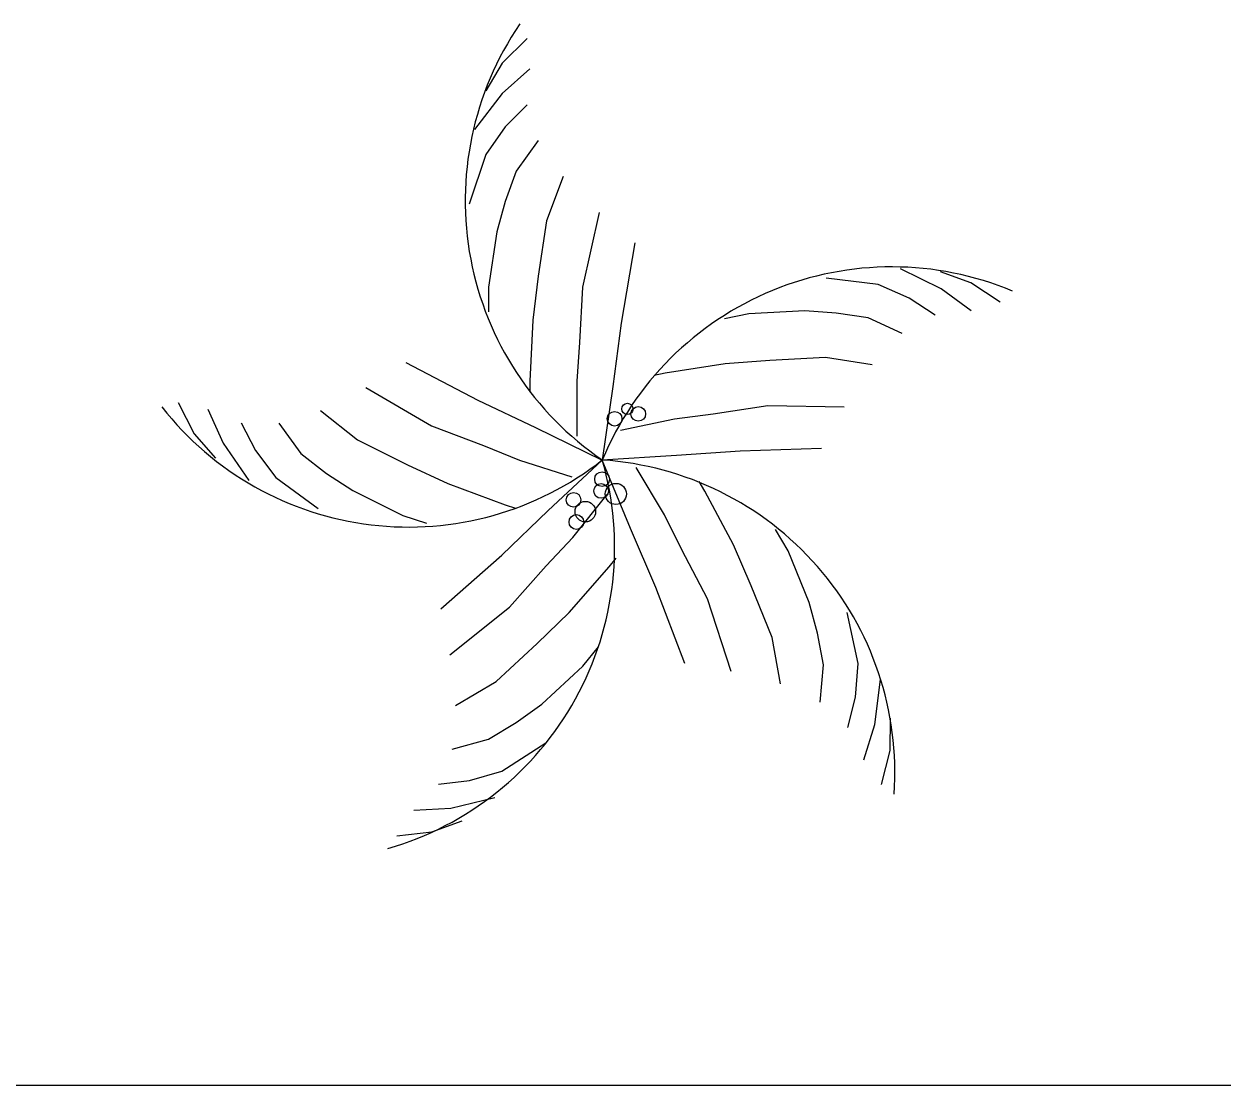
# Model space of a CAD drawing. Header units: inches. Extents: x 7658 to 73799, y 48 to 40262.
# Drawn here: x 67061 to 69287, y 25603 to 27573 of the extents above; entities that cross this region are included whole.
import ezdxf

# ---------------------------------------------------------------- set-up
doc = ezdxf.new("R2010")
doc.units = ezdxf.units.IN
doc.layers.add('www.cad-blocks.net', color=7, linetype='Continuous')

# ---------------------------------------------------------------- blocks, each defined once
blk = doc.blocks.new('A$C516926BB')
blk.add_line((0, 24.9084), (62.4121, 24.9084))
blk = doc.blocks.new('A$C3FB20EFF')
at = {"color": 0, "linetype": 'Continuous', "ltscale": 1000}
for p, q in [((0.6784, 1.504), (0.6322, 1.4578)), ((0.6322, 1.4578), (0.6014, 1.4065)), ((0.6835, 1.4475), (0.6322, 1.4014)), ((0.6322, 1.4014), (0.5809, 1.3347)), ((0.6784, 1.3808), (0.6373, 1.3398)), ((0.6373, 1.3398), (0.6014, 1.2885)), ((0.6989, 1.3142), (0.6579, 1.2577)), ((0.6014, 1.2885), (0.5706, 1.1962)), ((0.6579, 1.2577), (0.6373, 1.2013)), ((0.7451, 1.2475), (0.7143, 1.1654)), ((0.6373, 1.2013), (0.6219, 1.1449)), ((0.8119, 1.1808), (0.7811, 1.0423)), ((0.7143, 1.1654), (0.6989, 1.0628)), ((0.6219, 1.1449), (0.6065, 1.0423)), ((0.8786, 1.1244), (0.8529, 0.9756)), ((1.4472, 1.0392), (1.3716, 1.0762)), ((1.5025, 1.0505), (1.4461, 1.0705)), ((0.6989, 1.0628), (0.6887, 0.9807)), ((1.3305, 1.0469), (1.2338, 1.0586)), ((1.3879, 1.0219), (1.3305, 1.0469)), ((1.557, 1.0145), (1.5025, 1.0505)), ((0.6065, 1.0423), (0.6065, 0.9961)), ((0.7811, 1.0423), (0.7759, 0.9397)), ((1.5027, 0.9982), (1.4472, 1.0392)), ((1.4363, 0.9899), (1.3879, 1.0219)), ((0.6887, 0.9807), (0.6835, 0.8679)), ((1.0902, 0.9926), (1.045, 0.9834)), ((1.1938, 0.9981), (1.0902, 0.9926)), ((1.2522, 0.9942), (1.1938, 0.9981)), ((1.3116, 0.9854), (1.2522, 0.9942)), ((1.3751, 0.9564), (1.3116, 0.9854)), ((0.8529, 0.9756), (0.8375, 0.8576)), ((0.7759, 0.9397), (0.7708, 0.8679)), ((0.4529, 0.9025), (0.5866, 0.8325)), ((1.0463, 0.8999), (0.9347, 0.8823)), ((1.1288, 0.9062), (1.0463, 0.8999)), ((1.2324, 0.9116), (1.1288, 0.9062)), ((1.319, 0.8978), (1.2324, 0.9116)), ((0.9347, 0.8823), (0.9146, 0.8782)), ((0.3787, 0.8562), (0.5011, 0.7845)), ((0.6835, 0.8679), (0.6835, 0.8474)), ((0.7708, 0.8679), (0.7708, 0.7653)), ((0.8375, 0.8576), (0.818, 0.7213)), ((0.0302, 0.8282), (0.06, 0.77)), ((0.5866, 0.8325), (0.6942, 0.7817)), ((0.0855, 0.8158), (0.1137, 0.7528)), ((0.2948, 0.8131), (0.3635, 0.7587)), ((1.0236, 0.8062), (0.9522, 0.7968)), ((1.1251, 0.8216), (1.0236, 0.8062)), ((1.267, 0.8191), (1.1251, 0.8216)), ((0.1474, 0.7904), (0.1739, 0.7388)), ((0.2171, 0.7896), (0.2583, 0.7332)), ((0.5011, 0.7845), (0.5972, 0.7482)), ((0.6942, 0.7817), (0.818, 0.7213)), ((0.9522, 0.7968), (0.8516, 0.7763)), ((0.06, 0.77), (0.0994, 0.725)), ((0.3635, 0.7587), (0.4564, 0.7126)), ((0.1137, 0.7528), (0.1615, 0.6835)), ((0.1739, 0.7388), (0.2117, 0.6889)), ((0.5972, 0.7482), (0.664, 0.7213)), ((1.0741, 0.7379), (0.9555, 0.7294)), ((1.225, 0.7425), (1.0741, 0.7379)), ((0.2583, 0.7332), (0.3057, 0.6964)), ((0.4564, 0.7126), (0.5314, 0.6777)), ((0.664, 0.7213), (0.7617, 0.6898)), ((0.7174, 0.6273), (0.818, 0.7213)), ((0.9555, 0.7294), (0.818, 0.7213)), ((0.8706, 0.594), (0.818, 0.7213)), ((0.3057, 0.6964), (0.3547, 0.6644)), ((0.9332, 0.6192), (0.881, 0.7075)), ((0.2117, 0.6889), (0.2902, 0.6313)), ((0.5314, 0.6777), (0.6373, 0.6382)), ((1.0083, 0.6636), (0.9979, 0.6813)), ((0.3547, 0.6644), (0.4477, 0.6183)), ((0.763, 0.5775), (0.8272, 0.6575)), ((1.0614, 0.5638), (1.0083, 0.6636)), ((0.6315, 0.5449), (0.7174, 0.6273)), ((0.6373, 0.6382), (0.6568, 0.6319)), ((0.4477, 0.6183), (0.4916, 0.6042)), ((0.9654, 0.5547), (0.9332, 0.6192)), ((0.9174, 0.4846), (0.8706, 0.594)), ((1.1634, 0.5527), (1.1399, 0.5924)), ((0.714, 0.5247), (0.763, 0.5775)), ((1.0943, 0.488), (1.0614, 0.5638)), ((0.5183, 0.4451), (0.6315, 0.5449)), ((0.831, 0.5228), (0.8438, 0.5388)), ((1.0132, 0.4638), (0.9654, 0.5547)), ((1.2024, 0.4565), (1.1634, 0.5527)), ((0.6457, 0.448), (0.714, 0.5247)), ((0.7563, 0.4381), (0.831, 0.5228)), ((0.971, 0.3435), (0.9174, 0.4846)), ((1.1333, 0.3918), (1.0943, 0.488)), ((0.535, 0.3593), (0.6457, 0.448)), ((1.0572, 0.3289), (1.0132, 0.4638)), ((1.2178, 0.4001), (1.2024, 0.4565)), ((0.6969, 0.3805), (0.7563, 0.4381)), ((1.2932, 0.3434), (1.2727, 0.4385)), ((0.6206, 0.3102), (0.6969, 0.3805)), ((1.1486, 0.3055), (1.1333, 0.3918)), ((1.2289, 0.3411), (1.2178, 0.4001)), ((0.7818, 0.3386), (0.8107, 0.3746)), ((0.7055, 0.2683), (0.7818, 0.3386)), ((1.2223, 0.2716), (1.2289, 0.3411)), ((1.2884, 0.2809), (1.2932, 0.3434)), ((1.3241, 0.2305), (1.3343, 0.3141)), ((0.5452, 0.2655), (0.6206, 0.3102)), ((0.6582, 0.234), (0.7055, 0.2683)), ((1.2739, 0.2247), (1.2884, 0.2809)), ((0.6068, 0.2028), (0.6582, 0.234)), ((1.3034, 0.1647), (1.3241, 0.2305)), ((1.3528, 0.182), (1.3532, 0.2418)), ((0.5394, 0.1846), (0.6068, 0.2028)), ((0.6315, 0.1435), (0.7134, 0.1962)), ((1.3366, 0.1187), (1.3528, 0.182)), ((0.5714, 0.126), (0.6315, 0.1435)), ((0.5137, 0.1197), (0.5714, 0.126)), ((0.5368, 0.0748), (0.6186, 0.0946)), ((0.4679, 0.071), (0.5368, 0.0748)), ((0.5015, 0.0308), (0.5576, 0.0515)), ((0.4366, 0.0238), (0.5015, 0.0308))]:
    blk.add_line(p, q, dxfattribs=at)
for centre, major_axis, start_param, end_param in [((1.1455, 1.2026), (-0.5821, 0), -0.598968, 0.973303), ((1.1455, 1.2026), (-0.5821, 0), -0.598968, 0.973303), ((1.1455, 1.2026), (-0.5821, 0), -0.598968, 0.973303), ((1.3555, 0.4977), (-0.5821, 0), 4.316763, 5.889033), ((0.4581, 1.1789), (-0.5821, 0), 0.664989, 2.237259), ((0.2588, 0.5594), (0.5821, 0), -1.290463, 0.281808), ((0.7793, 0.1404), (-0.5821, 0), 3.073658, 4.645928)]:
    blk.add_ellipse(centre, major_axis=major_axis, ratio=1, start_param=start_param, end_param=end_param, dxfattribs=at)
at = {"color": 0}
for centre, major_axis, start_param, end_param in [((0.8646, 0.8161), (-0.0074, 0.0074), 3.926991, 10.210176), ((0.8408, 0.7978), (0.00965, 0.00965), 5.497787, 11.780972), ((0.8847, 0.8069), (0.00965, 0.00965), 5.497787, 11.780972), ((0.8176, 0.6857), (0.00965, 0.00965), 5.497787, 11.780972), ((0.8158, 0.6638), (0.00965, 0.00965), 5.497787, 11.780972), ((0.8432, 0.6583), (-0.0139, 0.0139), 3.926991, 10.210176), ((0.7646, 0.6473), (-0.00965, 0.00965), 3.926991, 10.210176), ((0.7865, 0.6254), (0.0135, 0.0135), 5.497787, 11.780972), ((0.7698, 0.6062), (0.00965, 0.00965), 5.497787, 11.780972)]:
    blk.add_ellipse(centre, major_axis=major_axis, ratio=1, start_param=start_param, end_param=end_param, dxfattribs=at)

msp = doc.modelspace()

# ---------------------------------------------------------------- block references
at = {"xscale": 1000, "yscale": 1000, "zscale": 1000}
msp.add_blockref('A$C3FB20EFF', (67316.8, 26041.8), dxfattribs=at)
at = {"layer": 'www.cad-blocks.net', "color": 155, "true_color": 0x546d8e, "xscale": 1000, "yscale": 1000, "zscale": 1000}
msp.add_blockref('A$C516926BB', (11386.7, 694.4), dxfattribs=at)

doc.saveas('drawing.dxf')
